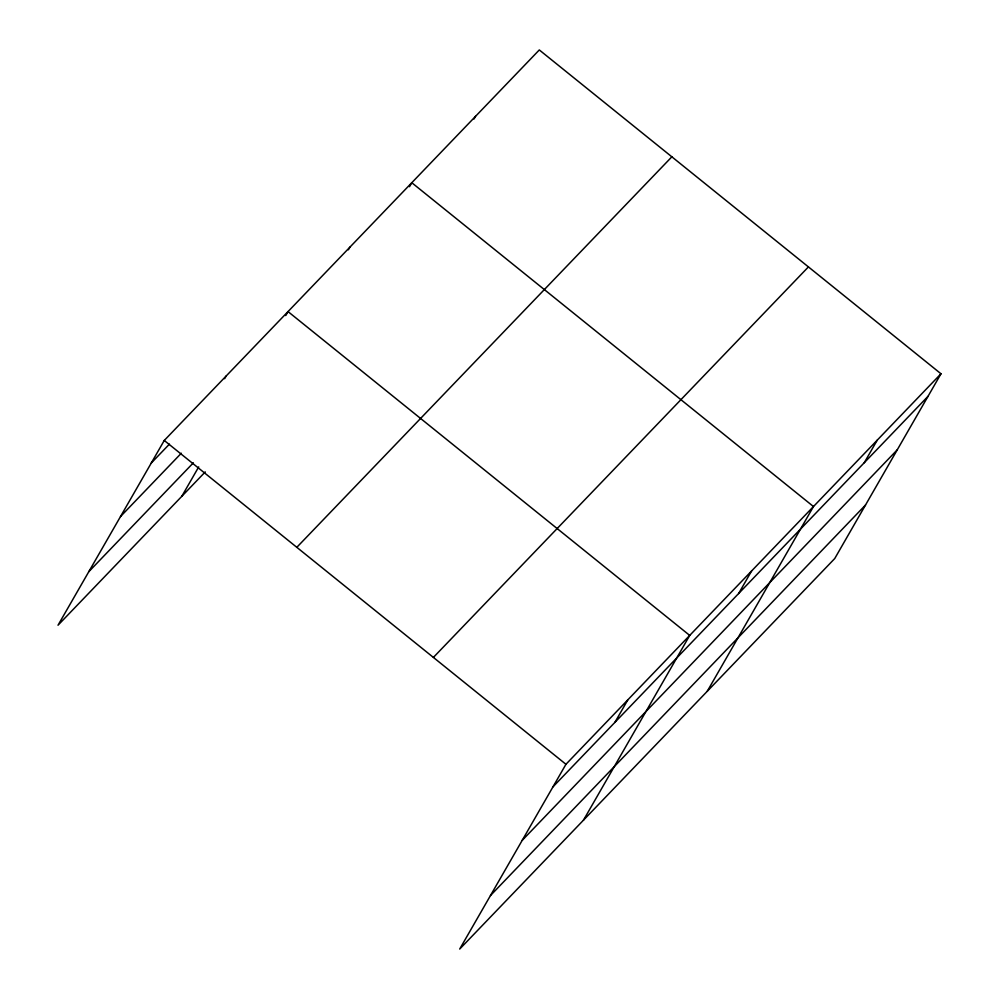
<?xml version="1.0" encoding="UTF-8"?>
<svg xmlns="http://www.w3.org/2000/svg" width="999" height="999" viewBox="0 0 999 999"><rect width="100%" height="100%" fill="white"/><g stroke="black" fill="none" stroke-linecap="round" stroke-linejoin="round"><path stroke-width="1.5" d="M940.983 373.776L565.946 764.285L459.702 949.05L834.739 558.541L940.983 373.776L539.298 49.95L164.261 440.459L58.017 625.224L205.245 471.915M224.613 378.683L226.136 376.024M181.781 496.353L198.701 466.92M285.726 315.572L288.024 311.588L689.71 635.414L583.466 820.179M348.376 249.812L349.9 247.153M409.49 186.701L411.788 182.717L813.473 506.543L707.23 691.32M474.013 118.993L475.536 116.334M614.86 722.414L627.834 699.849M738.623 593.543L751.598 570.978M864.26 462.724L877.234 440.159M151.286 463.012L169.43 444.13M120.504 516.545L181.319 453.221M88.799 571.69L193.356 462.824M296.815 547.315L671.852 156.818M433.391 657.417L808.428 266.908M552.984 786.837L928.009 396.341M522.202 840.371L897.227 449.862M490.484 895.516L865.521 505.019M164.261 440.459L565.946 764.285"/></g></svg>
